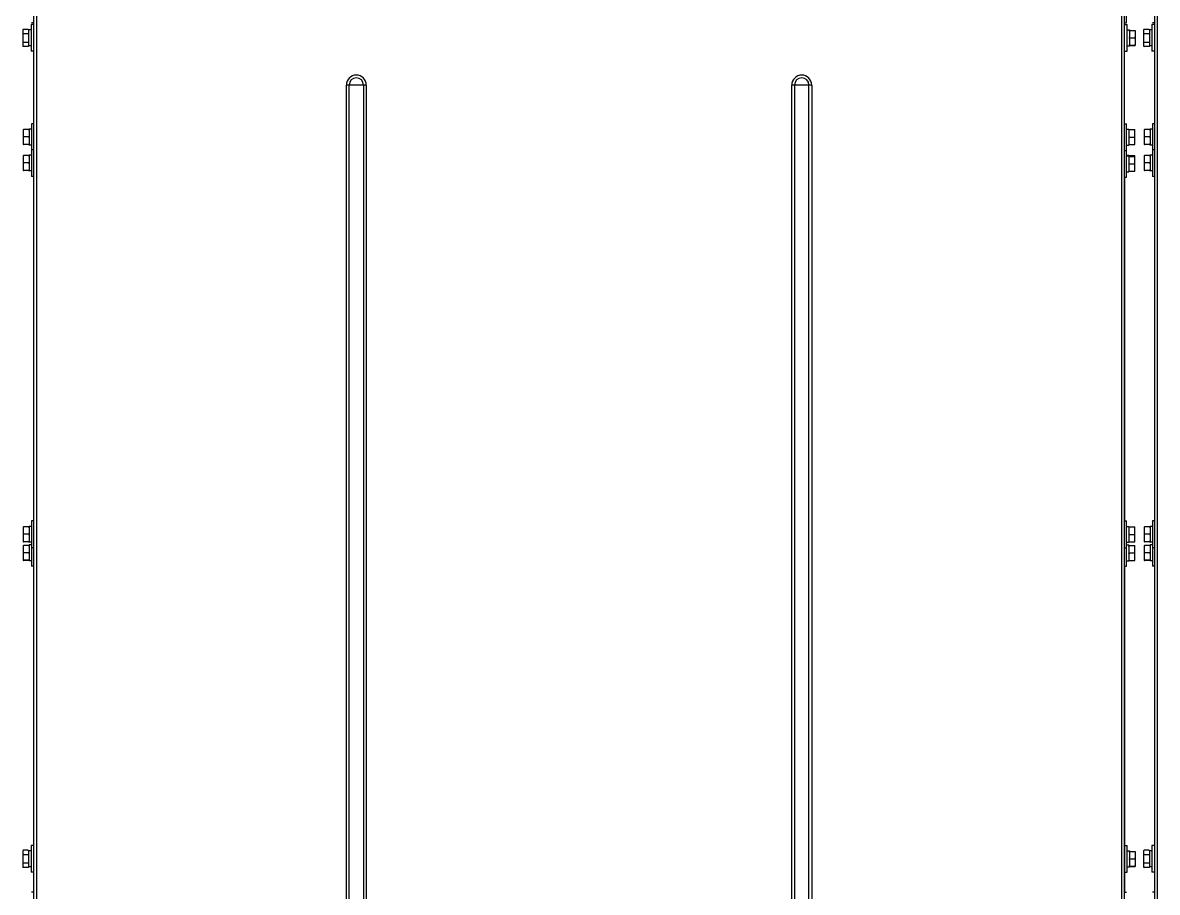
# Model space of a CAD drawing. Header units: millimetres. Extents: x 32496 to 166256, y 3504 to 23939.
# Drawn here: x 101409 to 102173, y 7343 to 7928 of the extents above; entities that cross this region are included whole.
import ezdxf

# ---------------------------------------------------------------- set-up
doc = ezdxf.new("R2010")
doc.units = ezdxf.units.MM
doc.layers.get('0').update_dxf_attribs({"lineweight": 35})
for name, color, linetype in [('2401-01144-S-M6-16HWM_1_0', 7, 'Continuous'), ('4215-19366_1_1_0', 7, 'Continuous'), ('4215-23304_2_1_1_0', 7, 'Continuous')]:
    doc.layers.add(name, color=color, linetype=linetype)

# ---------------------------------------------------------------- blocks, each defined once
blk = doc.blocks.new('gtrytrgtrr')
at = {"layer": '2401-01144-S-M6-16HWM_1_0', "color": 7, "linetype": 'Continuous'}
for p, q in [((70375.56, -73148.29), (70375.56, -73130.29)), ((69639.56, -73148.29), (69637.96, -73148.29)), ((70373.96, -73148.29), (70375.56, -73148.29)), ((70394.56, -73148.29), (70392.96, -73148.29)), ((69632.06, -73153.07), (69632.3, -73152.83)), ((69632.06, -73153.07), (69632.06, -73164.01)), ((69635.76, -73152.77), (69632.36, -73152.77)), ((69635.76, -73155.74), (69632.36, -73155.74)), ((69636.06, -73153.07), (69635.82, -73152.83)), ((69636.06, -73153.07), (69636.06, -73164.01)), ((69637.66, -73153.19), (69636.06, -73153.19)), ((69639.26, -73149.54), (69637.66, -73149.54)), ((69637.66, -73149.54), (69637.66, -73167.54)), ((70374.26, -73149.54), (70375.86, -73149.54)), ((70375.86, -73167.54), (70375.86, -73149.54)), ((70375.86, -73153.19), (70377.46, -73153.19)), ((70377.46, -73153.19), (70377.46, -73163.89)), ((70377.76, -73153.5), (70381.16, -73153.5)), ((70381.46, -73153.51), (70381.46, -73163.57)), ((70387.06, -73153.07), (70387.3, -73152.83)), ((70387.06, -73153.07), (70387.06, -73164.01)), ((70390.76, -73152.77), (70387.36, -73152.77)), ((70390.76, -73155.74), (70387.36, -73155.74)), ((70391.06, -73153.07), (70390.82, -73152.83)), ((70391.06, -73153.07), (70391.06, -73164.01)), ((70392.66, -73153.19), (70391.06, -73153.19)), ((70394.26, -73149.54), (70392.66, -73149.54)), ((70392.66, -73149.54), (70392.66, -73167.54)), ((69632.06, -73164.01), (69632.3, -73164.26)), ((69632.3, -73164.26), (69632.36, -73164.31)), ((69635.76, -73161.52), (69632.36, -73161.52)), ((69635.76, -73164.31), (69632.36, -73164.31)), ((69635.82, -73164.26), (69635.76, -73164.31)), ((69636.06, -73164.01), (69635.82, -73164.26)), ((69637.66, -73163.89), (69636.06, -73163.89)), ((70375.86, -73163.89), (70377.46, -73163.89)), ((70377.76, -73158.46), (70381.16, -73158.46)), ((70377.76, -73163.5), (70381.16, -73163.5)), ((70377.76, -73163.58), (70381.16, -73163.58)), ((70387.06, -73164.01), (70387.3, -73164.26)), ((70387.3, -73164.26), (70387.36, -73164.31)), ((70390.76, -73161.52), (70387.36, -73161.52)), ((70390.76, -73164.31), (70387.36, -73164.31)), ((70390.82, -73164.26), (70390.76, -73164.31)), ((70391.06, -73164.01), (70390.82, -73164.26)), ((70392.66, -73163.89), (70391.06, -73163.89)), ((69639.26, -73167.54), (69637.66, -73167.54)), ((70374.26, -73167.54), (70375.86, -73167.54)), ((70394.26, -73167.54), (70392.66, -73167.54)), ((69639.56, -73216.29), (69637.96, -73216.29)), ((69637.96, -73216.29), (69637.96, -73233.79)), ((70373.96, -73216.29), (70375.56, -73216.29)), ((70375.56, -73234.29), (70375.56, -73216.29)), ((70394.56, -73216.29), (70392.96, -73216.29)), ((70392.96, -73216.29), (70392.96, -73233.79)), ((69632.36, -73220.27), (69632.36, -73230.31)), ((69636.06, -73220.27), (69632.66, -73220.27)), ((69636.06, -73225.24), (69632.66, -73225.24)), ((69637.96, -73219.94), (69636.36, -73219.94)), ((69636.36, -73219.94), (69636.36, -73230.64)), ((70375.56, -73219.94), (70377.16, -73219.94)), ((70377.16, -73219.94), (70377.16, -73230.64)), ((70377.16, -73220.29), (70381.16, -73220.29)), ((70377.46, -73225.29), (70380.86, -73225.29)), ((70381.16, -73230.29), (70381.16, -73220.29)), ((70387.36, -73220.27), (70387.36, -73230.31)), ((70391.06, -73220.27), (70387.66, -73220.27)), ((70391.06, -73225.24), (70387.66, -73225.24)), ((70392.96, -73219.94), (70391.36, -73219.94)), ((70391.36, -73219.94), (70391.36, -73230.64)), ((69636.06, -73230.27), (69632.66, -73230.27)), ((69636.06, -73230.32), (69632.66, -73230.32)), ((69637.96, -73230.64), (69636.36, -73230.64)), ((70375.56, -73230.64), (70377.16, -73230.64)), ((70377.16, -73230.29), (70381.16, -73230.29)), ((70391.06, -73230.27), (70387.66, -73230.27)), ((70391.06, -73230.32), (70387.66, -73230.32)), ((70392.96, -73230.64), (70391.36, -73230.64)), ((69632.36, -73237.77), (69632.36, -73247.81)), ((69636.06, -73237.77), (69632.66, -73237.77)), ((69637.96, -73237.44), (69636.36, -73237.44)), ((69636.36, -73237.44), (69636.36, -73248.14)), ((69639.56, -73233.79), (69637.96, -73233.79)), ((69637.96, -73233.79), (69637.96, -73251.79)), ((70373.96, -73234.29), (70375.56, -73234.29)), ((70375.56, -73252.29), (70375.56, -73234.29)), ((70375.56, -73237.44), (70377.16, -73237.44)), ((70375.56, -73237.94), (70377.16, -73237.94)), ((70377.16, -73237.44), (70377.16, -73237.94)), ((70377.16, -73237.79), (70381.16, -73237.79)), ((70377.16, -73237.94), (70377.16, -73248.64)), ((70377.16, -73238.29), (70381.16, -73238.29)), ((70381.16, -73238.29), (70381.16, -73237.79)), ((70381.16, -73248.29), (70381.16, -73238.29)), ((70387.36, -73237.77), (70387.36, -73247.81)), ((70391.06, -73237.77), (70387.66, -73237.77)), ((70392.96, -73237.44), (70391.36, -73237.44)), ((70391.36, -73237.44), (70391.36, -73248.14)), ((70394.56, -73233.79), (70392.96, -73233.79)), ((70392.96, -73233.79), (70392.96, -73251.79)), ((69636.06, -73242.74), (69632.66, -73242.74)), ((69636.06, -73247.77), (69632.66, -73247.77)), ((69636.06, -73247.82), (69632.66, -73247.82)), ((69637.96, -73248.14), (69636.36, -73248.14)), ((70377.16, -73248.29), (70381.16, -73248.29)), ((70377.46, -73243.29), (70380.86, -73243.29)), ((70391.06, -73242.74), (70387.66, -73242.74)), ((70391.06, -73247.77), (70387.66, -73247.77)), ((70391.06, -73247.82), (70387.66, -73247.82)), ((70392.96, -73248.14), (70391.36, -73248.14)), ((69639.56, -73251.79), (69637.96, -73251.79)), ((70373.96, -73252.29), (70375.56, -73252.29)), ((70375.56, -73248.64), (70377.16, -73248.64)), ((70394.56, -73251.79), (70392.96, -73251.79)), ((69639.56, -73483.79), (69637.96, -73483.79)), ((69637.96, -73483.79), (69637.96, -73501.79)), ((70373.96, -73483.79), (70375.56, -73483.79)), ((70375.56, -73501.79), (70375.56, -73483.79)), ((70394.56, -73483.79), (70392.96, -73483.79)), ((70392.96, -73483.79), (70392.96, -73501.79)), ((69632.36, -73487.77), (69632.36, -73497.81)), ((69636.06, -73487.77), (69632.66, -73487.77)), ((69636.06, -73492.74), (69632.66, -73492.74)), ((69637.96, -73487.44), (69636.36, -73487.44)), ((69636.36, -73487.44), (69636.36, -73498.14)), ((70375.56, -73487.44), (70377.16, -73487.44)), ((70377.16, -73487.44), (70377.16, -73498.14)), ((70377.16, -73487.79), (70381.16, -73487.79)), ((70377.46, -73492.79), (70380.86, -73492.79)), ((70381.16, -73497.79), (70381.16, -73487.79)), ((70387.36, -73487.77), (70387.36, -73497.81)), ((70391.06, -73487.77), (70387.66, -73487.77)), ((70391.06, -73492.74), (70387.66, -73492.74)), ((70392.96, -73487.44), (70391.36, -73487.44)), ((70391.36, -73487.44), (70391.36, -73498.14)), ((69632.36, -73500.27), (69632.36, -73510.31)), ((69636.06, -73497.77), (69632.66, -73497.77)), ((69636.06, -73497.82), (69632.66, -73497.82)), ((69636.06, -73500.27), (69632.66, -73500.27)), ((69637.96, -73498.14), (69636.36, -73498.14)), ((69637.96, -73499.94), (69636.36, -73499.94)), ((69636.36, -73499.94), (69636.36, -73510.64)), ((70375.56, -73498.14), (70377.16, -73498.14)), ((70375.56, -73499.94), (70377.16, -73499.94)), ((70377.16, -73497.79), (70381.16, -73497.79)), ((70377.16, -73499.94), (70377.16, -73510.64)), ((70377.16, -73500.29), (70381.16, -73500.29)), ((70381.16, -73510.29), (70381.16, -73500.29)), ((70387.36, -73500.27), (70387.36, -73510.31)), ((70391.06, -73497.77), (70387.66, -73497.77)), ((70391.06, -73497.82), (70387.66, -73497.82)), ((70391.06, -73500.27), (70387.66, -73500.27)), ((70392.96, -73498.14), (70391.36, -73498.14)), ((70392.96, -73499.94), (70391.36, -73499.94)), ((70391.36, -73499.94), (70391.36, -73510.64)), ((69636.06, -73505.24), (69632.66, -73505.24)), ((69639.56, -73501.79), (69637.96, -73501.79)), ((69637.96, -73501.79), (69637.96, -73514.29)), ((70373.96, -73501.79), (70375.56, -73501.79)), ((70375.56, -73514.29), (70375.56, -73501.79)), ((70377.46, -73505.29), (70380.86, -73505.29)), ((70391.06, -73505.24), (70387.66, -73505.24)), ((70394.56, -73501.79), (70392.96, -73501.79)), ((70392.96, -73501.79), (70392.96, -73514.29)), ((69636.06, -73510.27), (69632.66, -73510.27)), ((69636.06, -73510.32), (69632.66, -73510.32)), ((69637.96, -73510.64), (69636.36, -73510.64)), ((69639.56, -73514.29), (69637.96, -73514.29)), ((70373.96, -73514.29), (70375.56, -73514.29)), ((70375.56, -73510.64), (70377.16, -73510.64)), ((70377.16, -73510.29), (70381.16, -73510.29)), ((70391.06, -73510.27), (70387.66, -73510.27)), ((70391.06, -73510.32), (70387.66, -73510.32)), ((70392.96, -73510.64), (70391.36, -73510.64)), ((70394.56, -73514.29), (70392.96, -73514.29)), ((69632.06, -73705.82), (69632.3, -73705.58)), ((69632.06, -73705.82), (69632.06, -73716.76)), ((69635.76, -73705.52), (69632.36, -73705.52)), ((69636.06, -73705.82), (69635.82, -73705.58)), ((69636.06, -73705.82), (69636.06, -73716.76)), ((69637.66, -73705.94), (69636.06, -73705.94)), ((69639.26, -73702.29), (69637.66, -73702.29)), ((69637.66, -73702.29), (69637.66, -73720.29)), ((70374.26, -73702.29), (70375.86, -73702.29)), ((70375.86, -73720.29), (70375.86, -73702.29)), ((70375.86, -73705.94), (70377.46, -73705.94)), ((70377.46, -73705.94), (70377.46, -73716.64)), ((70377.76, -73706.25), (70381.16, -73706.25)), ((70381.46, -73706.26), (70381.46, -73716.32)), ((70387.06, -73705.82), (70387.3, -73705.58)), ((70387.06, -73705.82), (70387.06, -73716.76)), ((70390.76, -73705.52), (70387.36, -73705.52)), ((70391.06, -73705.82), (70390.82, -73705.58)), ((70391.06, -73705.82), (70391.06, -73716.76)), ((70392.66, -73705.94), (70391.06, -73705.94)), ((70394.26, -73702.29), (70392.66, -73702.29)), ((70392.66, -73702.29), (70392.66, -73720.29)), ((69635.76, -73708.49), (69632.36, -73708.49)), ((69635.76, -73714.27), (69632.36, -73714.27)), ((70377.76, -73711.21), (70381.16, -73711.21)), ((70390.76, -73708.49), (70387.36, -73708.49)), ((70390.76, -73714.27), (70387.36, -73714.27)), ((69632.06, -73716.76), (69632.3, -73717.01)), ((69632.3, -73717.01), (69632.36, -73717.06)), ((69635.76, -73717.06), (69632.36, -73717.06)), ((69635.82, -73717.01), (69635.76, -73717.06)), ((69636.06, -73716.76), (69635.82, -73717.01)), ((69637.66, -73716.64), (69636.06, -73716.64)), ((69639.26, -73720.29), (69637.66, -73720.29)), ((70374.26, -73720.29), (70375.86, -73720.29)), ((70375.86, -73716.64), (70377.46, -73716.64)), ((70377.76, -73716.25), (70381.16, -73716.25)), ((70377.76, -73716.33), (70381.16, -73716.33)), ((70387.06, -73716.76), (70387.3, -73717.01)), ((70387.3, -73717.01), (70387.36, -73717.06)), ((70390.76, -73717.06), (70387.36, -73717.06)), ((70390.82, -73717.01), (70390.76, -73717.06)), ((70391.06, -73716.76), (70390.82, -73717.01)), ((70392.66, -73716.64), (70391.06, -73716.64)), ((70394.26, -73720.29), (70392.66, -73720.29)), ((69639.56, -73733.79), (69637.96, -73733.79)), ((70373.96, -73733.79), (70375.56, -73733.79)), ((70394.56, -73733.79), (70392.96, -73733.79))]:
    blk.add_line(p, q, dxfattribs=at)
for points, knots in [([(69632.36, -73152.77), (69632.34, -73152.8), (69632.23, -73152.91), (69632.13, -73153.02), (69632.06, -73153.11)], [0, 0, 0, 0, 0.255073, 1, 1, 1, 1]), ([(69632.06, -73155.4), (69632.09, -73155.43), (69632.18, -73155.55), (69632.28, -73155.66), (69632.36, -73155.74)], [0, 0, 0, 0, 0.24485, 1, 1, 1, 1]), ([(69635.76, -73152.77), (69635.79, -73152.8), (69635.89, -73152.91), (69635.99, -73153.02), (69636.06, -73153.11)], [0, 0, 0, 0, 0.255072, 1, 1, 1, 1]), ([(69636.06, -73155.4), (69636.04, -73155.43), (69635.94, -73155.55), (69635.84, -73155.66), (69635.76, -73155.74)], [0, 0, 0, 0, 0.24485, 1, 1, 1, 1]), ([(70377.76, -73153.5), (70377.74, -73153.5), (70377.64, -73153.5), (70377.54, -73153.51), (70377.46, -73153.51)], [0, 0, 0, 0, 0.265501, 1, 1, 1, 1]), ([(70377.46, -73154.07), (70377.48, -73154.02), (70377.58, -73153.83), (70377.68, -73153.64), (70377.76, -73153.5)], [0, 0, 0, 0, 0.249101, 1, 1, 1, 1]), ([(70381.16, -73153.5), (70381.19, -73153.5), (70381.29, -73153.5), (70381.39, -73153.51), (70381.46, -73153.51)], [0, 0, 0, 0, 0.265502, 1, 1, 1, 1]), ([(70381.46, -73154.07), (70381.44, -73154.02), (70381.35, -73153.83), (70381.24, -73153.64), (70381.16, -73153.5)], [0, 0, 0, 0, 0.249101, 1, 1, 1, 1]), ([(70387.36, -73152.77), (70387.34, -73152.8), (70387.23, -73152.91), (70387.13, -73153.02), (70387.06, -73153.11)], [0, 0, 0, 0, 0.255073, 1, 1, 1, 1]), ([(70387.06, -73155.4), (70387.09, -73155.43), (70387.18, -73155.55), (70387.28, -73155.66), (70387.36, -73155.74)], [0, 0, 0, 0, 0.24485, 1, 1, 1, 1]), ([(70390.76, -73152.77), (70390.79, -73152.8), (70390.89, -73152.91), (70390.99, -73153.02), (70391.06, -73153.11)], [0, 0, 0, 0, 0.255072, 1, 1, 1, 1]), ([(70391.06, -73155.4), (70391.04, -73155.43), (70390.94, -73155.55), (70390.84, -73155.66), (70390.76, -73155.74)], [0, 0, 0, 0, 0.24485, 1, 1, 1, 1]), ([(69632.36, -73161.52), (69632.34, -73161.54), (69632.23, -73161.65), (69632.13, -73161.75), (69632.06, -73161.84)], [0, 0, 0, 0, 0.255647, 1, 1, 1, 1]), ([(69632.06, -73163.99), (69632.08, -73164.02), (69632.16, -73164.11), (69632.24, -73164.19), (69632.3, -73164.26)], [0, 0, 0, 0, 0.245193, 1, 1, 1, 1]), ([(69635.76, -73161.52), (69635.79, -73161.54), (69635.89, -73161.65), (69635.99, -73161.75), (69636.06, -73161.84)], [0, 0, 0, 0, 0.255646, 1, 1, 1, 1]), ([(69636.06, -73163.99), (69636.04, -73164.02), (69635.97, -73164.11), (69635.88, -73164.19), (69635.82, -73164.26)], [0, 0, 0, 0, 0.245193, 1, 1, 1, 1]), ([(70377.76, -73158.46), (70377.74, -73158.41), (70377.63, -73158.23), (70377.53, -73158.04), (70377.46, -73157.89)], [0, 0, 0, 0, 0.250932, 1, 1, 1, 1]), ([(70377.46, -73159.03), (70377.48, -73158.98), (70377.58, -73158.79), (70377.68, -73158.6), (70377.76, -73158.46)], [0, 0, 0, 0, 0.249211, 1, 1, 1, 1]), ([(70377.76, -73163.5), (70377.74, -73163.45), (70377.63, -73163.26), (70377.53, -73163.07), (70377.46, -73162.92)], [0, 0, 0, 0, 0.250824, 1, 1, 1, 1]), ([(70377.46, -73163.51), (70377.49, -73163.51), (70377.59, -73163.5), (70377.69, -73163.5), (70377.76, -73163.5)], [0, 0, 0, 0, 0.233702, 1, 1, 1, 1]), ([(70377.76, -73163.58), (70377.74, -73163.58), (70377.64, -73163.58), (70377.54, -73163.58), (70377.46, -73163.57)], [0, 0, 0, 0, 0.265501, 1, 1, 1, 1]), ([(70381.16, -73158.46), (70381.19, -73158.41), (70381.3, -73158.23), (70381.39, -73158.04), (70381.46, -73157.89)], [0, 0, 0, 0, 0.250932, 1, 1, 1, 1]), ([(70381.46, -73159.03), (70381.44, -73158.98), (70381.35, -73158.79), (70381.24, -73158.6), (70381.16, -73158.46)], [0, 0, 0, 0, 0.249211, 1, 1, 1, 1]), ([(70381.16, -73163.5), (70381.19, -73163.45), (70381.3, -73163.26), (70381.39, -73163.07), (70381.46, -73162.92)], [0, 0, 0, 0, 0.250825, 1, 1, 1, 1]), ([(70381.46, -73163.51), (70381.44, -73163.51), (70381.34, -73163.5), (70381.24, -73163.5), (70381.16, -73163.5)], [0, 0, 0, 0, 0.233703, 1, 1, 1, 1]), ([(70381.16, -73163.58), (70381.19, -73163.58), (70381.29, -73163.58), (70381.39, -73163.58), (70381.46, -73163.57)], [0, 0, 0, 0, 0.265502, 1, 1, 1, 1]), ([(70387.36, -73161.52), (70387.34, -73161.54), (70387.23, -73161.65), (70387.13, -73161.75), (70387.06, -73161.84)], [0, 0, 0, 0, 0.255647, 1, 1, 1, 1]), ([(70387.06, -73163.99), (70387.08, -73164.02), (70387.16, -73164.11), (70387.24, -73164.19), (70387.3, -73164.26)], [0, 0, 0, 0, 0.245193, 1, 1, 1, 1]), ([(70390.76, -73161.52), (70390.79, -73161.54), (70390.89, -73161.65), (70390.99, -73161.75), (70391.06, -73161.84)], [0, 0, 0, 0, 0.255646, 1, 1, 1, 1]), ([(70391.06, -73163.99), (70391.04, -73164.02), (70390.97, -73164.11), (70390.88, -73164.19), (70390.82, -73164.26)], [0, 0, 0, 0, 0.245193, 1, 1, 1, 1]), ([(69632.36, -73220.27), (69632.39, -73220.27), (69632.49, -73220.27), (69632.59, -73220.27), (69632.66, -73220.27)], [0, 0, 0, 0, 0.23369, 1, 1, 1, 1]), ([(69632.66, -73220.27), (69632.64, -73220.31), (69632.53, -73220.5), (69632.43, -73220.69), (69632.36, -73220.83)], [0, 0, 0, 0, 0.250911, 1, 1, 1, 1]), ([(69632.36, -73224.67), (69632.38, -73224.72), (69632.48, -73224.91), (69632.58, -73225.1), (69632.66, -73225.24)], [0, 0, 0, 0, 0.249123, 1, 1, 1, 1]), ([(69632.66, -73225.24), (69632.64, -73225.29), (69632.53, -73225.48), (69632.43, -73225.67), (69632.36, -73225.81)], [0, 0, 0, 0, 0.250845, 1, 1, 1, 1]), ([(69636.36, -73220.27), (69636.34, -73220.27), (69636.24, -73220.27), (69636.14, -73220.27), (69636.06, -73220.27)], [0, 0, 0, 0, 0.23369, 1, 1, 1, 1]), ([(69636.06, -73220.27), (69636.09, -73220.31), (69636.2, -73220.5), (69636.29, -73220.69), (69636.36, -73220.83)], [0, 0, 0, 0, 0.25091, 1, 1, 1, 1]), ([(69636.36, -73224.67), (69636.34, -73224.72), (69636.25, -73224.91), (69636.14, -73225.1), (69636.06, -73225.24)], [0, 0, 0, 0, 0.249123, 1, 1, 1, 1]), ([(69636.06, -73225.24), (69636.09, -73225.29), (69636.2, -73225.48), (69636.29, -73225.67), (69636.36, -73225.81)], [0, 0, 0, 0, 0.250844, 1, 1, 1, 1]), ([(70377.16, -73220.86), (70377.18, -73220.81), (70377.28, -73220.62), (70377.38, -73220.43), (70377.46, -73220.29)], [0, 0, 0, 0, 0.249157, 1, 1, 1, 1]), ([(70377.46, -73225.29), (70377.44, -73225.24), (70377.33, -73225.06), (70377.23, -73224.87), (70377.16, -73224.72)], [0, 0, 0, 0, 0.250877, 1, 1, 1, 1]), ([(70377.16, -73225.86), (70377.18, -73225.81), (70377.28, -73225.62), (70377.38, -73225.43), (70377.46, -73225.29)], [0, 0, 0, 0, 0.249157, 1, 1, 1, 1]), ([(70381.16, -73220.86), (70381.14, -73220.81), (70381.05, -73220.62), (70380.94, -73220.43), (70380.86, -73220.29)], [0, 0, 0, 0, 0.249157, 1, 1, 1, 1]), ([(70380.86, -73225.29), (70380.89, -73225.24), (70381, -73225.06), (70381.09, -73224.87), (70381.16, -73224.72)], [0, 0, 0, 0, 0.250877, 1, 1, 1, 1]), ([(70381.16, -73225.86), (70381.14, -73225.81), (70381.05, -73225.62), (70380.94, -73225.43), (70380.86, -73225.29)], [0, 0, 0, 0, 0.249157, 1, 1, 1, 1]), ([(70387.36, -73220.27), (70387.39, -73220.27), (70387.49, -73220.27), (70387.59, -73220.27), (70387.66, -73220.27)], [0, 0, 0, 0, 0.23369, 1, 1, 1, 1]), ([(70387.66, -73220.27), (70387.64, -73220.31), (70387.53, -73220.5), (70387.43, -73220.69), (70387.36, -73220.83)], [0, 0, 0, 0, 0.250911, 1, 1, 1, 1]), ([(70387.36, -73224.67), (70387.38, -73224.72), (70387.48, -73224.91), (70387.58, -73225.1), (70387.66, -73225.24)], [0, 0, 0, 0, 0.249123, 1, 1, 1, 1]), ([(70387.66, -73225.24), (70387.64, -73225.29), (70387.53, -73225.48), (70387.43, -73225.67), (70387.36, -73225.81)], [0, 0, 0, 0, 0.250845, 1, 1, 1, 1]), ([(70391.36, -73220.27), (70391.34, -73220.27), (70391.24, -73220.27), (70391.14, -73220.27), (70391.06, -73220.27)], [0, 0, 0, 0, 0.23369, 1, 1, 1, 1]), ([(70391.06, -73220.27), (70391.09, -73220.31), (70391.2, -73220.5), (70391.29, -73220.69), (70391.36, -73220.83)], [0, 0, 0, 0, 0.25091, 1, 1, 1, 1]), ([(70391.36, -73224.67), (70391.34, -73224.72), (70391.25, -73224.91), (70391.14, -73225.1), (70391.06, -73225.24)], [0, 0, 0, 0, 0.249123, 1, 1, 1, 1]), ([(70391.06, -73225.24), (70391.09, -73225.29), (70391.2, -73225.48), (70391.29, -73225.67), (70391.36, -73225.81)], [0, 0, 0, 0, 0.250844, 1, 1, 1, 1]), ([(69632.36, -73229.69), (69632.38, -73229.74), (69632.48, -73229.93), (69632.58, -73230.12), (69632.66, -73230.27)], [0, 0, 0, 0, 0.24919, 1, 1, 1, 1]), ([(69632.66, -73230.27), (69632.64, -73230.27), (69632.54, -73230.27), (69632.44, -73230.27), (69632.36, -73230.27)], [0, 0, 0, 0, 0.265514, 1, 1, 1, 1]), ([(69632.36, -73230.31), (69632.39, -73230.31), (69632.49, -73230.31), (69632.59, -73230.32), (69632.66, -73230.32)], [0, 0, 0, 0, 0.23369, 1, 1, 1, 1]), ([(69636.36, -73229.69), (69636.34, -73229.74), (69636.25, -73229.93), (69636.14, -73230.12), (69636.06, -73230.27)], [0, 0, 0, 0, 0.24919, 1, 1, 1, 1]), ([(69636.06, -73230.27), (69636.09, -73230.27), (69636.19, -73230.27), (69636.29, -73230.27), (69636.36, -73230.27)], [0, 0, 0, 0, 0.265512, 1, 1, 1, 1]), ([(69636.36, -73230.31), (69636.34, -73230.31), (69636.24, -73230.31), (69636.14, -73230.32), (69636.06, -73230.32)], [0, 0, 0, 0, 0.23369, 1, 1, 1, 1]), ([(70377.46, -73230.29), (70377.44, -73230.24), (70377.33, -73230.06), (70377.23, -73229.87), (70377.16, -73229.72)], [0, 0, 0, 0, 0.250877, 1, 1, 1, 1]), ([(70380.86, -73230.29), (70380.89, -73230.24), (70381, -73230.06), (70381.09, -73229.87), (70381.16, -73229.72)], [0, 0, 0, 0, 0.250877, 1, 1, 1, 1]), ([(70387.36, -73229.69), (70387.38, -73229.74), (70387.48, -73229.93), (70387.58, -73230.12), (70387.66, -73230.27)], [0, 0, 0, 0, 0.24919, 1, 1, 1, 1]), ([(70387.66, -73230.27), (70387.64, -73230.27), (70387.54, -73230.27), (70387.44, -73230.27), (70387.36, -73230.27)], [0, 0, 0, 0, 0.265514, 1, 1, 1, 1]), ([(70387.36, -73230.31), (70387.39, -73230.31), (70387.49, -73230.31), (70387.59, -73230.32), (70387.66, -73230.32)], [0, 0, 0, 0, 0.23369, 1, 1, 1, 1]), ([(70391.36, -73229.69), (70391.34, -73229.74), (70391.25, -73229.93), (70391.14, -73230.12), (70391.06, -73230.27)], [0, 0, 0, 0, 0.24919, 1, 1, 1, 1]), ([(70391.06, -73230.27), (70391.09, -73230.27), (70391.19, -73230.27), (70391.29, -73230.27), (70391.36, -73230.27)], [0, 0, 0, 0, 0.265512, 1, 1, 1, 1]), ([(70391.36, -73230.31), (70391.34, -73230.31), (70391.24, -73230.31), (70391.14, -73230.32), (70391.06, -73230.32)], [0, 0, 0, 0, 0.23369, 1, 1, 1, 1]), ([(69632.36, -73237.77), (69632.39, -73237.77), (69632.49, -73237.77), (69632.59, -73237.77), (69632.66, -73237.77)], [0, 0, 0, 0, 0.23369, 1, 1, 1, 1]), ([(69632.66, -73237.77), (69632.64, -73237.81), (69632.53, -73238), (69632.43, -73238.19), (69632.36, -73238.33)], [0, 0, 0, 0, 0.250911, 1, 1, 1, 1]), ([(69636.36, -73237.77), (69636.34, -73237.77), (69636.24, -73237.77), (69636.14, -73237.77), (69636.06, -73237.77)], [0, 0, 0, 0, 0.23369, 1, 1, 1, 1]), ([(69636.06, -73237.77), (69636.09, -73237.81), (69636.2, -73238), (69636.29, -73238.19), (69636.36, -73238.33)], [0, 0, 0, 0, 0.25091, 1, 1, 1, 1]), ([(70377.16, -73238.86), (70377.18, -73238.81), (70377.28, -73238.62), (70377.38, -73238.43), (70377.46, -73238.29)], [0, 0, 0, 0, 0.249157, 1, 1, 1, 1]), ([(70377.2, -73238.29), (70377.22, -73238.25), (70377.3, -73238.08), (70377.39, -73237.91), (70377.46, -73237.79)], [0, 0, 0, 0, 0.249269, 1, 1, 1, 1]), ([(70381.13, -73238.29), (70381.11, -73238.25), (70381.02, -73238.08), (70380.93, -73237.91), (70380.86, -73237.79)], [0, 0, 0, 0, 0.249268, 1, 1, 1, 1]), ([(70381.16, -73238.86), (70381.14, -73238.81), (70381.05, -73238.62), (70380.94, -73238.43), (70380.86, -73238.29)], [0, 0, 0, 0, 0.249157, 1, 1, 1, 1]), ([(70387.36, -73237.77), (70387.39, -73237.77), (70387.49, -73237.77), (70387.59, -73237.77), (70387.66, -73237.77)], [0, 0, 0, 0, 0.23369, 1, 1, 1, 1]), ([(70387.66, -73237.77), (70387.64, -73237.81), (70387.53, -73238), (70387.43, -73238.19), (70387.36, -73238.33)], [0, 0, 0, 0, 0.250911, 1, 1, 1, 1]), ([(70391.36, -73237.77), (70391.34, -73237.77), (70391.24, -73237.77), (70391.14, -73237.77), (70391.06, -73237.77)], [0, 0, 0, 0, 0.23369, 1, 1, 1, 1]), ([(70391.06, -73237.77), (70391.09, -73237.81), (70391.2, -73238), (70391.29, -73238.19), (70391.36, -73238.33)], [0, 0, 0, 0, 0.25091, 1, 1, 1, 1]), ([(69632.36, -73242.17), (69632.38, -73242.22), (69632.48, -73242.41), (69632.58, -73242.6), (69632.66, -73242.74)], [0, 0, 0, 0, 0.249123, 1, 1, 1, 1]), ([(69632.66, -73242.74), (69632.64, -73242.79), (69632.53, -73242.98), (69632.43, -73243.17), (69632.36, -73243.31)], [0, 0, 0, 0, 0.250845, 1, 1, 1, 1]), ([(69632.36, -73247.19), (69632.38, -73247.24), (69632.48, -73247.43), (69632.58, -73247.62), (69632.66, -73247.77)], [0, 0, 0, 0, 0.24919, 1, 1, 1, 1]), ([(69632.66, -73247.77), (69632.64, -73247.77), (69632.54, -73247.77), (69632.44, -73247.77), (69632.36, -73247.77)], [0, 0, 0, 0, 0.265514, 1, 1, 1, 1]), ([(69632.36, -73247.81), (69632.39, -73247.81), (69632.49, -73247.81), (69632.59, -73247.82), (69632.66, -73247.82)], [0, 0, 0, 0, 0.23369, 1, 1, 1, 1]), ([(69636.36, -73242.17), (69636.34, -73242.22), (69636.25, -73242.41), (69636.14, -73242.6), (69636.06, -73242.74)], [0, 0, 0, 0, 0.249123, 1, 1, 1, 1]), ([(69636.06, -73242.74), (69636.09, -73242.79), (69636.2, -73242.98), (69636.29, -73243.17), (69636.36, -73243.31)], [0, 0, 0, 0, 0.250844, 1, 1, 1, 1]), ([(69636.36, -73247.19), (69636.34, -73247.24), (69636.25, -73247.43), (69636.14, -73247.62), (69636.06, -73247.77)], [0, 0, 0, 0, 0.24919, 1, 1, 1, 1]), ([(69636.06, -73247.77), (69636.09, -73247.77), (69636.19, -73247.77), (69636.29, -73247.77), (69636.36, -73247.77)], [0, 0, 0, 0, 0.265512, 1, 1, 1, 1]), ([(69636.36, -73247.81), (69636.34, -73247.81), (69636.24, -73247.81), (69636.14, -73247.82), (69636.06, -73247.82)], [0, 0, 0, 0, 0.23369, 1, 1, 1, 1]), ([(70377.46, -73243.29), (70377.44, -73243.24), (70377.33, -73243.06), (70377.23, -73242.87), (70377.16, -73242.72)], [0, 0, 0, 0, 0.250877, 1, 1, 1, 1]), ([(70377.16, -73243.86), (70377.18, -73243.81), (70377.28, -73243.62), (70377.38, -73243.43), (70377.46, -73243.29)], [0, 0, 0, 0, 0.249157, 1, 1, 1, 1]), ([(70377.46, -73248.29), (70377.44, -73248.24), (70377.33, -73248.06), (70377.23, -73247.87), (70377.16, -73247.72)], [0, 0, 0, 0, 0.250877, 1, 1, 1, 1]), ([(70380.86, -73243.29), (70380.89, -73243.24), (70381, -73243.06), (70381.09, -73242.87), (70381.16, -73242.72)], [0, 0, 0, 0, 0.250877, 1, 1, 1, 1]), ([(70381.16, -73243.86), (70381.14, -73243.81), (70381.05, -73243.62), (70380.94, -73243.43), (70380.86, -73243.29)], [0, 0, 0, 0, 0.249157, 1, 1, 1, 1]), ([(70380.86, -73248.29), (70380.89, -73248.24), (70381, -73248.06), (70381.09, -73247.87), (70381.16, -73247.72)], [0, 0, 0, 0, 0.250877, 1, 1, 1, 1]), ([(70387.36, -73242.17), (70387.38, -73242.22), (70387.48, -73242.41), (70387.58, -73242.6), (70387.66, -73242.74)], [0, 0, 0, 0, 0.249123, 1, 1, 1, 1]), ([(70387.66, -73242.74), (70387.64, -73242.79), (70387.53, -73242.98), (70387.43, -73243.17), (70387.36, -73243.31)], [0, 0, 0, 0, 0.250845, 1, 1, 1, 1]), ([(70387.36, -73247.19), (70387.38, -73247.24), (70387.48, -73247.43), (70387.58, -73247.62), (70387.66, -73247.77)], [0, 0, 0, 0, 0.24919, 1, 1, 1, 1]), ([(70387.66, -73247.77), (70387.64, -73247.77), (70387.54, -73247.77), (70387.44, -73247.77), (70387.36, -73247.77)], [0, 0, 0, 0, 0.265514, 1, 1, 1, 1]), ([(70387.36, -73247.81), (70387.39, -73247.81), (70387.49, -73247.81), (70387.59, -73247.82), (70387.66, -73247.82)], [0, 0, 0, 0, 0.23369, 1, 1, 1, 1]), ([(70391.36, -73242.17), (70391.34, -73242.22), (70391.25, -73242.41), (70391.14, -73242.6), (70391.06, -73242.74)], [0, 0, 0, 0, 0.249123, 1, 1, 1, 1]), ([(70391.06, -73242.74), (70391.09, -73242.79), (70391.2, -73242.98), (70391.29, -73243.17), (70391.36, -73243.31)], [0, 0, 0, 0, 0.250844, 1, 1, 1, 1]), ([(70391.36, -73247.19), (70391.34, -73247.24), (70391.25, -73247.43), (70391.14, -73247.62), (70391.06, -73247.77)], [0, 0, 0, 0, 0.24919, 1, 1, 1, 1]), ([(70391.06, -73247.77), (70391.09, -73247.77), (70391.19, -73247.77), (70391.29, -73247.77), (70391.36, -73247.77)], [0, 0, 0, 0, 0.265512, 1, 1, 1, 1]), ([(70391.36, -73247.81), (70391.34, -73247.81), (70391.24, -73247.81), (70391.14, -73247.82), (70391.06, -73247.82)], [0, 0, 0, 0, 0.23369, 1, 1, 1, 1]), ([(69632.36, -73487.77), (69632.39, -73487.77), (69632.49, -73487.77), (69632.59, -73487.77), (69632.66, -73487.77)], [0, 0, 0, 0, 0.23369, 1, 1, 1, 1]), ([(69632.66, -73487.77), (69632.64, -73487.81), (69632.53, -73488), (69632.43, -73488.19), (69632.36, -73488.33)], [0, 0, 0, 0, 0.250911, 1, 1, 1, 1]), ([(69632.36, -73492.17), (69632.38, -73492.22), (69632.48, -73492.41), (69632.58, -73492.6), (69632.66, -73492.74)], [0, 0, 0, 0, 0.249123, 1, 1, 1, 1]), ([(69632.66, -73492.74), (69632.64, -73492.79), (69632.53, -73492.98), (69632.43, -73493.17), (69632.36, -73493.31)], [0, 0, 0, 0, 0.250845, 1, 1, 1, 1]), ([(69636.36, -73487.77), (69636.34, -73487.77), (69636.24, -73487.77), (69636.14, -73487.77), (69636.06, -73487.77)], [0, 0, 0, 0, 0.23369, 1, 1, 1, 1]), ([(69636.06, -73487.77), (69636.09, -73487.81), (69636.2, -73488), (69636.29, -73488.19), (69636.36, -73488.33)], [0, 0, 0, 0, 0.25091, 1, 1, 1, 1]), ([(69636.36, -73492.17), (69636.34, -73492.22), (69636.25, -73492.41), (69636.14, -73492.6), (69636.06, -73492.74)], [0, 0, 0, 0, 0.249123, 1, 1, 1, 1]), ([(69636.06, -73492.74), (69636.09, -73492.79), (69636.2, -73492.98), (69636.29, -73493.17), (69636.36, -73493.31)], [0, 0, 0, 0, 0.250844, 1, 1, 1, 1]), ([(70377.16, -73488.36), (70377.18, -73488.31), (70377.28, -73488.12), (70377.38, -73487.93), (70377.46, -73487.79)], [0, 0, 0, 0, 0.249157, 1, 1, 1, 1]), ([(70377.46, -73492.79), (70377.44, -73492.74), (70377.33, -73492.56), (70377.23, -73492.37), (70377.16, -73492.22)], [0, 0, 0, 0, 0.250877, 1, 1, 1, 1]), ([(70377.16, -73493.36), (70377.18, -73493.31), (70377.28, -73493.12), (70377.38, -73492.93), (70377.46, -73492.79)], [0, 0, 0, 0, 0.249157, 1, 1, 1, 1]), ([(70381.16, -73488.36), (70381.14, -73488.31), (70381.05, -73488.12), (70380.94, -73487.93), (70380.86, -73487.79)], [0, 0, 0, 0, 0.249157, 1, 1, 1, 1]), ([(70380.86, -73492.79), (70380.89, -73492.74), (70381, -73492.56), (70381.09, -73492.37), (70381.16, -73492.22)], [0, 0, 0, 0, 0.250877, 1, 1, 1, 1]), ([(70381.16, -73493.36), (70381.14, -73493.31), (70381.05, -73493.12), (70380.94, -73492.93), (70380.86, -73492.79)], [0, 0, 0, 0, 0.249157, 1, 1, 1, 1]), ([(70387.36, -73487.77), (70387.39, -73487.77), (70387.49, -73487.77), (70387.59, -73487.77), (70387.66, -73487.77)], [0, 0, 0, 0, 0.23369, 1, 1, 1, 1]), ([(70387.66, -73487.77), (70387.64, -73487.81), (70387.53, -73488), (70387.43, -73488.19), (70387.36, -73488.33)], [0, 0, 0, 0, 0.250911, 1, 1, 1, 1]), ([(70387.36, -73492.17), (70387.38, -73492.22), (70387.48, -73492.41), (70387.58, -73492.6), (70387.66, -73492.74)], [0, 0, 0, 0, 0.249123, 1, 1, 1, 1]), ([(70387.66, -73492.74), (70387.64, -73492.79), (70387.53, -73492.98), (70387.43, -73493.17), (70387.36, -73493.31)], [0, 0, 0, 0, 0.250845, 1, 1, 1, 1]), ([(70391.36, -73487.77), (70391.34, -73487.77), (70391.24, -73487.77), (70391.14, -73487.77), (70391.06, -73487.77)], [0, 0, 0, 0, 0.23369, 1, 1, 1, 1]), ([(70391.06, -73487.77), (70391.09, -73487.81), (70391.2, -73488), (70391.29, -73488.19), (70391.36, -73488.33)], [0, 0, 0, 0, 0.25091, 1, 1, 1, 1]), ([(70391.36, -73492.17), (70391.34, -73492.22), (70391.25, -73492.41), (70391.14, -73492.6), (70391.06, -73492.74)], [0, 0, 0, 0, 0.249123, 1, 1, 1, 1]), ([(70391.06, -73492.74), (70391.09, -73492.79), (70391.2, -73492.98), (70391.29, -73493.17), (70391.36, -73493.31)], [0, 0, 0, 0, 0.250844, 1, 1, 1, 1]), ([(69632.36, -73497.19), (69632.38, -73497.24), (69632.48, -73497.43), (69632.58, -73497.62), (69632.66, -73497.77)], [0, 0, 0, 0, 0.24919, 1, 1, 1, 1]), ([(69632.66, -73497.77), (69632.64, -73497.77), (69632.54, -73497.77), (69632.44, -73497.77), (69632.36, -73497.77)], [0, 0, 0, 0, 0.265514, 1, 1, 1, 1]), ([(69632.36, -73497.81), (69632.39, -73497.81), (69632.49, -73497.81), (69632.59, -73497.82), (69632.66, -73497.82)], [0, 0, 0, 0, 0.23369, 1, 1, 1, 1]), ([(69632.36, -73500.27), (69632.39, -73500.27), (69632.49, -73500.27), (69632.59, -73500.27), (69632.66, -73500.27)], [0, 0, 0, 0, 0.23369, 1, 1, 1, 1]), ([(69632.66, -73500.27), (69632.64, -73500.31), (69632.53, -73500.5), (69632.43, -73500.69), (69632.36, -73500.83)], [0, 0, 0, 0, 0.250911, 1, 1, 1, 1]), ([(69636.36, -73497.19), (69636.34, -73497.24), (69636.25, -73497.43), (69636.14, -73497.62), (69636.06, -73497.77)], [0, 0, 0, 0, 0.24919, 1, 1, 1, 1]), ([(69636.06, -73497.77), (69636.09, -73497.77), (69636.19, -73497.77), (69636.29, -73497.77), (69636.36, -73497.77)], [0, 0, 0, 0, 0.265512, 1, 1, 1, 1]), ([(69636.36, -73497.81), (69636.34, -73497.81), (69636.24, -73497.81), (69636.14, -73497.82), (69636.06, -73497.82)], [0, 0, 0, 0, 0.23369, 1, 1, 1, 1]), ([(69636.36, -73500.27), (69636.34, -73500.27), (69636.24, -73500.27), (69636.14, -73500.27), (69636.06, -73500.27)], [0, 0, 0, 0, 0.23369, 1, 1, 1, 1]), ([(69636.06, -73500.27), (69636.09, -73500.31), (69636.2, -73500.5), (69636.29, -73500.69), (69636.36, -73500.83)], [0, 0, 0, 0, 0.25091, 1, 1, 1, 1]), ([(70377.46, -73497.79), (70377.44, -73497.74), (70377.33, -73497.56), (70377.23, -73497.37), (70377.16, -73497.22)], [0, 0, 0, 0, 0.250877, 1, 1, 1, 1]), ([(70377.16, -73500.86), (70377.18, -73500.81), (70377.28, -73500.62), (70377.38, -73500.43), (70377.46, -73500.29)], [0, 0, 0, 0, 0.249157, 1, 1, 1, 1]), ([(70380.86, -73497.79), (70380.89, -73497.74), (70381, -73497.56), (70381.09, -73497.37), (70381.16, -73497.22)], [0, 0, 0, 0, 0.250877, 1, 1, 1, 1]), ([(70381.16, -73500.86), (70381.14, -73500.81), (70381.05, -73500.62), (70380.94, -73500.43), (70380.86, -73500.29)], [0, 0, 0, 0, 0.249157, 1, 1, 1, 1]), ([(70387.36, -73497.19), (70387.38, -73497.24), (70387.48, -73497.43), (70387.58, -73497.62), (70387.66, -73497.77)], [0, 0, 0, 0, 0.24919, 1, 1, 1, 1]), ([(70387.66, -73497.77), (70387.64, -73497.77), (70387.54, -73497.77), (70387.44, -73497.77), (70387.36, -73497.77)], [0, 0, 0, 0, 0.265514, 1, 1, 1, 1]), ([(70387.36, -73497.81), (70387.39, -73497.81), (70387.49, -73497.81), (70387.59, -73497.82), (70387.66, -73497.82)], [0, 0, 0, 0, 0.23369, 1, 1, 1, 1]), ([(70387.36, -73500.27), (70387.39, -73500.27), (70387.49, -73500.27), (70387.59, -73500.27), (70387.66, -73500.27)], [0, 0, 0, 0, 0.23369, 1, 1, 1, 1]), ([(70387.66, -73500.27), (70387.64, -73500.31), (70387.53, -73500.5), (70387.43, -73500.69), (70387.36, -73500.83)], [0, 0, 0, 0, 0.250911, 1, 1, 1, 1]), ([(70391.36, -73497.19), (70391.34, -73497.24), (70391.25, -73497.43), (70391.14, -73497.62), (70391.06, -73497.77)], [0, 0, 0, 0, 0.24919, 1, 1, 1, 1]), ([(70391.06, -73497.77), (70391.09, -73497.77), (70391.19, -73497.77), (70391.29, -73497.77), (70391.36, -73497.77)], [0, 0, 0, 0, 0.265512, 1, 1, 1, 1]), ([(70391.36, -73497.81), (70391.34, -73497.81), (70391.24, -73497.81), (70391.14, -73497.82), (70391.06, -73497.82)], [0, 0, 0, 0, 0.23369, 1, 1, 1, 1]), ([(70391.36, -73500.27), (70391.34, -73500.27), (70391.24, -73500.27), (70391.14, -73500.27), (70391.06, -73500.27)], [0, 0, 0, 0, 0.23369, 1, 1, 1, 1]), ([(70391.06, -73500.27), (70391.09, -73500.31), (70391.2, -73500.5), (70391.29, -73500.69), (70391.36, -73500.83)], [0, 0, 0, 0, 0.25091, 1, 1, 1, 1]), ([(69632.36, -73504.67), (69632.38, -73504.72), (69632.48, -73504.91), (69632.58, -73505.1), (69632.66, -73505.24)], [0, 0, 0, 0, 0.249123, 1, 1, 1, 1]), ([(69632.66, -73505.24), (69632.64, -73505.29), (69632.53, -73505.48), (69632.43, -73505.67), (69632.36, -73505.81)], [0, 0, 0, 0, 0.250845, 1, 1, 1, 1]), ([(69636.36, -73504.67), (69636.34, -73504.72), (69636.25, -73504.91), (69636.14, -73505.1), (69636.06, -73505.24)], [0, 0, 0, 0, 0.249123, 1, 1, 1, 1]), ([(69636.06, -73505.24), (69636.09, -73505.29), (69636.2, -73505.48), (69636.29, -73505.67), (69636.36, -73505.81)], [0, 0, 0, 0, 0.250844, 1, 1, 1, 1]), ([(70377.46, -73505.29), (70377.44, -73505.24), (70377.33, -73505.06), (70377.23, -73504.87), (70377.16, -73504.72)], [0, 0, 0, 0, 0.250877, 1, 1, 1, 1]), ([(70377.16, -73505.86), (70377.18, -73505.81), (70377.28, -73505.62), (70377.38, -73505.43), (70377.46, -73505.29)], [0, 0, 0, 0, 0.249157, 1, 1, 1, 1]), ([(70380.86, -73505.29), (70380.89, -73505.24), (70381, -73505.06), (70381.09, -73504.87), (70381.16, -73504.72)], [0, 0, 0, 0, 0.250877, 1, 1, 1, 1]), ([(70381.16, -73505.86), (70381.14, -73505.81), (70381.05, -73505.62), (70380.94, -73505.43), (70380.86, -73505.29)], [0, 0, 0, 0, 0.249157, 1, 1, 1, 1]), ([(70387.36, -73504.67), (70387.38, -73504.72), (70387.48, -73504.91), (70387.58, -73505.1), (70387.66, -73505.24)], [0, 0, 0, 0, 0.249123, 1, 1, 1, 1]), ([(70387.66, -73505.24), (70387.64, -73505.29), (70387.53, -73505.48), (70387.43, -73505.67), (70387.36, -73505.81)], [0, 0, 0, 0, 0.250845, 1, 1, 1, 1]), ([(70391.36, -73504.67), (70391.34, -73504.72), (70391.25, -73504.91), (70391.14, -73505.1), (70391.06, -73505.24)], [0, 0, 0, 0, 0.249123, 1, 1, 1, 1]), ([(70391.06, -73505.24), (70391.09, -73505.29), (70391.2, -73505.48), (70391.29, -73505.67), (70391.36, -73505.81)], [0, 0, 0, 0, 0.250844, 1, 1, 1, 1]), ([(69632.36, -73509.69), (69632.38, -73509.74), (69632.48, -73509.93), (69632.58, -73510.12), (69632.66, -73510.27)], [0, 0, 0, 0, 0.24919, 1, 1, 1, 1]), ([(69632.66, -73510.27), (69632.64, -73510.27), (69632.54, -73510.27), (69632.44, -73510.27), (69632.36, -73510.27)], [0, 0, 0, 0, 0.265514, 1, 1, 1, 1]), ([(69632.36, -73510.31), (69632.39, -73510.31), (69632.49, -73510.31), (69632.59, -73510.32), (69632.66, -73510.32)], [0, 0, 0, 0, 0.23369, 1, 1, 1, 1]), ([(69636.36, -73509.69), (69636.34, -73509.74), (69636.25, -73509.93), (69636.14, -73510.12), (69636.06, -73510.27)], [0, 0, 0, 0, 0.24919, 1, 1, 1, 1]), ([(69636.06, -73510.27), (69636.09, -73510.27), (69636.19, -73510.27), (69636.29, -73510.27), (69636.36, -73510.27)], [0, 0, 0, 0, 0.265512, 1, 1, 1, 1]), ([(69636.36, -73510.31), (69636.34, -73510.31), (69636.24, -73510.31), (69636.14, -73510.32), (69636.06, -73510.32)], [0, 0, 0, 0, 0.23369, 1, 1, 1, 1]), ([(70377.46, -73510.29), (70377.44, -73510.24), (70377.33, -73510.06), (70377.23, -73509.87), (70377.16, -73509.72)], [0, 0, 0, 0, 0.250877, 1, 1, 1, 1]), ([(70380.86, -73510.29), (70380.89, -73510.24), (70381, -73510.06), (70381.09, -73509.87), (70381.16, -73509.72)], [0, 0, 0, 0, 0.250877, 1, 1, 1, 1]), ([(70387.36, -73509.69), (70387.38, -73509.74), (70387.48, -73509.93), (70387.58, -73510.12), (70387.66, -73510.27)], [0, 0, 0, 0, 0.24919, 1, 1, 1, 1]), ([(70387.66, -73510.27), (70387.64, -73510.27), (70387.54, -73510.27), (70387.44, -73510.27), (70387.36, -73510.27)], [0, 0, 0, 0, 0.265514, 1, 1, 1, 1]), ([(70387.36, -73510.31), (70387.39, -73510.31), (70387.49, -73510.31), (70387.59, -73510.32), (70387.66, -73510.32)], [0, 0, 0, 0, 0.23369, 1, 1, 1, 1]), ([(70391.36, -73509.69), (70391.34, -73509.74), (70391.25, -73509.93), (70391.14, -73510.12), (70391.06, -73510.27)], [0, 0, 0, 0, 0.24919, 1, 1, 1, 1]), ([(70391.06, -73510.27), (70391.09, -73510.27), (70391.19, -73510.27), (70391.29, -73510.27), (70391.36, -73510.27)], [0, 0, 0, 0, 0.265512, 1, 1, 1, 1]), ([(70391.36, -73510.31), (70391.34, -73510.31), (70391.24, -73510.31), (70391.14, -73510.32), (70391.06, -73510.32)], [0, 0, 0, 0, 0.23369, 1, 1, 1, 1]), ([(69632.36, -73705.52), (69632.34, -73705.55), (69632.23, -73705.66), (69632.13, -73705.77), (69632.06, -73705.86)], [0, 0, 0, 0, 0.255073, 1, 1, 1, 1]), ([(69635.76, -73705.52), (69635.79, -73705.55), (69635.89, -73705.66), (69635.99, -73705.77), (69636.06, -73705.86)], [0, 0, 0, 0, 0.255072, 1, 1, 1, 1]), ([(70377.76, -73706.25), (70377.74, -73706.25), (70377.64, -73706.25), (70377.54, -73706.26), (70377.46, -73706.26)], [0, 0, 0, 0, 0.265501, 1, 1, 1, 1]), ([(70377.46, -73706.82), (70377.48, -73706.77), (70377.58, -73706.58), (70377.68, -73706.39), (70377.76, -73706.25)], [0, 0, 0, 0, 0.249101, 1, 1, 1, 1]), ([(70381.16, -73706.25), (70381.19, -73706.25), (70381.29, -73706.25), (70381.39, -73706.26), (70381.46, -73706.26)], [0, 0, 0, 0, 0.265502, 1, 1, 1, 1]), ([(70381.46, -73706.82), (70381.44, -73706.77), (70381.35, -73706.58), (70381.24, -73706.39), (70381.16, -73706.25)], [0, 0, 0, 0, 0.249101, 1, 1, 1, 1]), ([(70387.36, -73705.52), (70387.34, -73705.55), (70387.23, -73705.66), (70387.13, -73705.77), (70387.06, -73705.86)], [0, 0, 0, 0, 0.255073, 1, 1, 1, 1]), ([(70390.76, -73705.52), (70390.79, -73705.55), (70390.89, -73705.66), (70390.99, -73705.77), (70391.06, -73705.86)], [0, 0, 0, 0, 0.255072, 1, 1, 1, 1]), ([(69632.06, -73708.15), (69632.09, -73708.18), (69632.18, -73708.3), (69632.28, -73708.41), (69632.36, -73708.49)], [0, 0, 0, 0, 0.24485, 1, 1, 1, 1]), ([(69632.36, -73714.27), (69632.34, -73714.29), (69632.23, -73714.4), (69632.13, -73714.5), (69632.06, -73714.59)], [0, 0, 0, 0, 0.255647, 1, 1, 1, 1]), ([(69636.06, -73708.15), (69636.04, -73708.18), (69635.94, -73708.3), (69635.84, -73708.41), (69635.76, -73708.49)], [0, 0, 0, 0, 0.24485, 1, 1, 1, 1]), ([(69635.76, -73714.27), (69635.79, -73714.29), (69635.89, -73714.4), (69635.99, -73714.5), (69636.06, -73714.59)], [0, 0, 0, 0, 0.255646, 1, 1, 1, 1]), ([(70377.76, -73711.21), (70377.74, -73711.16), (70377.63, -73710.98), (70377.53, -73710.79), (70377.46, -73710.64)], [0, 0, 0, 0, 0.250932, 1, 1, 1, 1]), ([(70377.46, -73711.78), (70377.48, -73711.73), (70377.58, -73711.54), (70377.68, -73711.35), (70377.76, -73711.21)], [0, 0, 0, 0, 0.249211, 1, 1, 1, 1]), ([(70381.16, -73711.21), (70381.19, -73711.16), (70381.3, -73710.98), (70381.39, -73710.79), (70381.46, -73710.64)], [0, 0, 0, 0, 0.250932, 1, 1, 1, 1]), ([(70381.46, -73711.78), (70381.44, -73711.73), (70381.35, -73711.54), (70381.24, -73711.35), (70381.16, -73711.21)], [0, 0, 0, 0, 0.249211, 1, 1, 1, 1]), ([(70387.06, -73708.15), (70387.09, -73708.18), (70387.18, -73708.3), (70387.28, -73708.41), (70387.36, -73708.49)], [0, 0, 0, 0, 0.24485, 1, 1, 1, 1]), ([(70387.36, -73714.27), (70387.34, -73714.29), (70387.23, -73714.4), (70387.13, -73714.5), (70387.06, -73714.59)], [0, 0, 0, 0, 0.255647, 1, 1, 1, 1]), ([(70391.06, -73708.15), (70391.04, -73708.18), (70390.94, -73708.3), (70390.84, -73708.41), (70390.76, -73708.49)], [0, 0, 0, 0, 0.24485, 1, 1, 1, 1]), ([(70390.76, -73714.27), (70390.79, -73714.29), (70390.89, -73714.4), (70390.99, -73714.5), (70391.06, -73714.59)], [0, 0, 0, 0, 0.255646, 1, 1, 1, 1]), ([(69632.06, -73716.74), (69632.08, -73716.77), (69632.16, -73716.86), (69632.24, -73716.94), (69632.3, -73717.01)], [0, 0, 0, 0, 0.245193, 1, 1, 1, 1]), ([(69636.06, -73716.74), (69636.04, -73716.77), (69635.97, -73716.86), (69635.88, -73716.94), (69635.82, -73717.01)], [0, 0, 0, 0, 0.245193, 1, 1, 1, 1]), ([(70377.76, -73716.25), (70377.74, -73716.2), (70377.63, -73716.01), (70377.53, -73715.82), (70377.46, -73715.67)], [0, 0, 0, 0, 0.250824, 1, 1, 1, 1]), ([(70377.46, -73716.26), (70377.49, -73716.26), (70377.59, -73716.25), (70377.69, -73716.25), (70377.76, -73716.25)], [0, 0, 0, 0, 0.233702, 1, 1, 1, 1]), ([(70377.76, -73716.33), (70377.74, -73716.33), (70377.64, -73716.33), (70377.54, -73716.33), (70377.46, -73716.32)], [0, 0, 0, 0, 0.265501, 1, 1, 1, 1]), ([(70381.16, -73716.25), (70381.19, -73716.2), (70381.3, -73716.01), (70381.39, -73715.82), (70381.46, -73715.67)], [0, 0, 0, 0, 0.250825, 1, 1, 1, 1]), ([(70381.46, -73716.26), (70381.44, -73716.26), (70381.34, -73716.25), (70381.24, -73716.25), (70381.16, -73716.25)], [0, 0, 0, 0, 0.233703, 1, 1, 1, 1]), ([(70381.16, -73716.33), (70381.19, -73716.33), (70381.29, -73716.33), (70381.39, -73716.33), (70381.46, -73716.32)], [0, 0, 0, 0, 0.265502, 1, 1, 1, 1]), ([(70387.06, -73716.74), (70387.08, -73716.77), (70387.16, -73716.86), (70387.24, -73716.94), (70387.3, -73717.01)], [0, 0, 0, 0, 0.245193, 1, 1, 1, 1]), ([(70391.06, -73716.74), (70391.04, -73716.77), (70390.97, -73716.86), (70390.88, -73716.94), (70390.82, -73717.01)], [0, 0, 0, 0, 0.245193, 1, 1, 1, 1])]:
    blk.add_open_spline(points, degree=3, knots=knots, dxfattribs=at)
for points in [[(69632.36, -73155.74), (69632.25, -73155.96), (69632.15, -73156.18), (69632.06, -73156.4)], [(69635.76, -73155.74), (69635.87, -73155.96), (69635.97, -73156.18), (69636.06, -73156.4)], [(70387.36, -73155.74), (70387.25, -73155.96), (70387.15, -73156.18), (70387.06, -73156.4)], [(70390.76, -73155.74), (70390.87, -73155.96), (70390.97, -73156.18), (70391.06, -73156.4)], [(69632.06, -73160.86), (69632.15, -73161.08), (69632.25, -73161.3), (69632.36, -73161.52)], [(69636.06, -73160.86), (69635.97, -73161.08), (69635.87, -73161.3), (69635.76, -73161.52)], [(70387.06, -73160.86), (70387.15, -73161.08), (70387.25, -73161.3), (70387.36, -73161.52)], [(70391.06, -73160.86), (70390.97, -73161.08), (70390.87, -73161.3), (70390.76, -73161.52)], [(69632.36, -73708.49), (69632.25, -73708.71), (69632.15, -73708.93), (69632.06, -73709.15)], [(69632.06, -73713.61), (69632.15, -73713.83), (69632.25, -73714.05), (69632.36, -73714.27)], [(69635.76, -73708.49), (69635.87, -73708.71), (69635.97, -73708.93), (69636.06, -73709.15)], [(69636.06, -73713.61), (69635.97, -73713.83), (69635.87, -73714.05), (69635.76, -73714.27)], [(70387.36, -73708.49), (70387.25, -73708.71), (70387.15, -73708.93), (70387.06, -73709.15)], [(70387.06, -73713.61), (70387.15, -73713.83), (70387.25, -73714.05), (70387.36, -73714.27)], [(70390.76, -73708.49), (70390.87, -73708.71), (70390.97, -73708.93), (70391.06, -73709.15)], [(70391.06, -73713.61), (70390.97, -73713.83), (70390.87, -73714.05), (70390.76, -73714.27)]]:
    blk.add_open_spline(points, degree=3, dxfattribs=at)
at = {"layer": '4215-19366_1_1_0', "color": 7, "linetype": 'Continuous'}
for p, q in [((69639.26, -73148.29), (69639.26, -73216.29)), ((70374.26, -73216.29), (70374.26, -73148.29)), ((70394.26, -73148.29), (70394.26, -73216.29)), ((69639.26, -73251.79), (69639.26, -73483.79)), ((70374.26, -73252.29), (70374.26, -73483.79)), ((70394.26, -73251.79), (70394.26, -73483.79)), ((69639.26, -73264.29), (69639.56, -73264.29)), ((70374.26, -73264.29), (70373.96, -73264.29)), ((70394.26, -73264.29), (70394.56, -73264.29)), ((69639.26, -73514.29), (69639.26, -73733.79)), ((70374.26, -73514.29), (70374.26, -73733.79)), ((70394.26, -73514.29), (70394.26, -73733.79)), ((69639.26, -73692.79), (69639.56, -73692.79)), ((69639.56, -73694.79), (69639.26, -73694.79)), ((70373.96, -73692.79), (70374.26, -73692.79)), ((70373.96, -73694.79), (70374.26, -73694.79)), ((70394.26, -73692.79), (70394.56, -73692.79)), ((70394.56, -73694.79), (70394.26, -73694.79))]:
    blk.add_line(p, q, dxfattribs=at)
at = {"layer": '4215-23304_2_1_1_0', "color": 7, "linetype": 'Continuous'}
for p, q in [((69639.56, -74416.04), (69639.56, -73094.54)), ((70373.96, -73094.54), (70373.96, -74416.04)), ((70394.56, -74416.04), (70394.56, -73094.54))]:
    blk.add_line(p, q, dxfattribs=at)
at = {"layer": '4215-23304_2_1_1_0', "color": 9, "linetype": 'Continuous'}
for p, q in [((69641.26, -73096.24), (69641.26, -74414.34)), ((70372.26, -74414.34), (70372.26, -73096.24)), ((70396.26, -73096.24), (70396.26, -74414.34)), ((69863.47, -73190.29), (69850.05, -73190.29)), ((69850.05, -74320.29), (69850.05, -73190.29)), ((69851.92, -74320.29), (69851.92, -73190.29)), ((69861.61, -73190.29), (69861.61, -74320.29)), ((69863.47, -73190.29), (69863.47, -74320.29)), ((70163.47, -73190.29), (70150.05, -73190.29)), ((70150.05, -74320.29), (70150.05, -73190.29)), ((70151.92, -73190.29), (70151.92, -74320.29)), ((70161.61, -74320.29), (70161.61, -73190.29)), ((70163.47, -73190.29), (70163.47, -74320.29))]:
    blk.add_line(p, q, dxfattribs=at)
for centre, radius in [((69856.76, -73190.29), 6.71), ((69856.76, -73190.29), 4.84), ((70156.76, -73190.29), 6.71), ((70156.76, -73190.29), 4.84)]:
    blk.add_arc(centre, radius, 0, 180, dxfattribs=at)

msp = doc.modelspace()

# ---------------------------------------------------------------- block references
msp.add_blockref('gtrytrgtrr', (31776.885, 81076.369))

doc.saveas('drawing.dxf')
